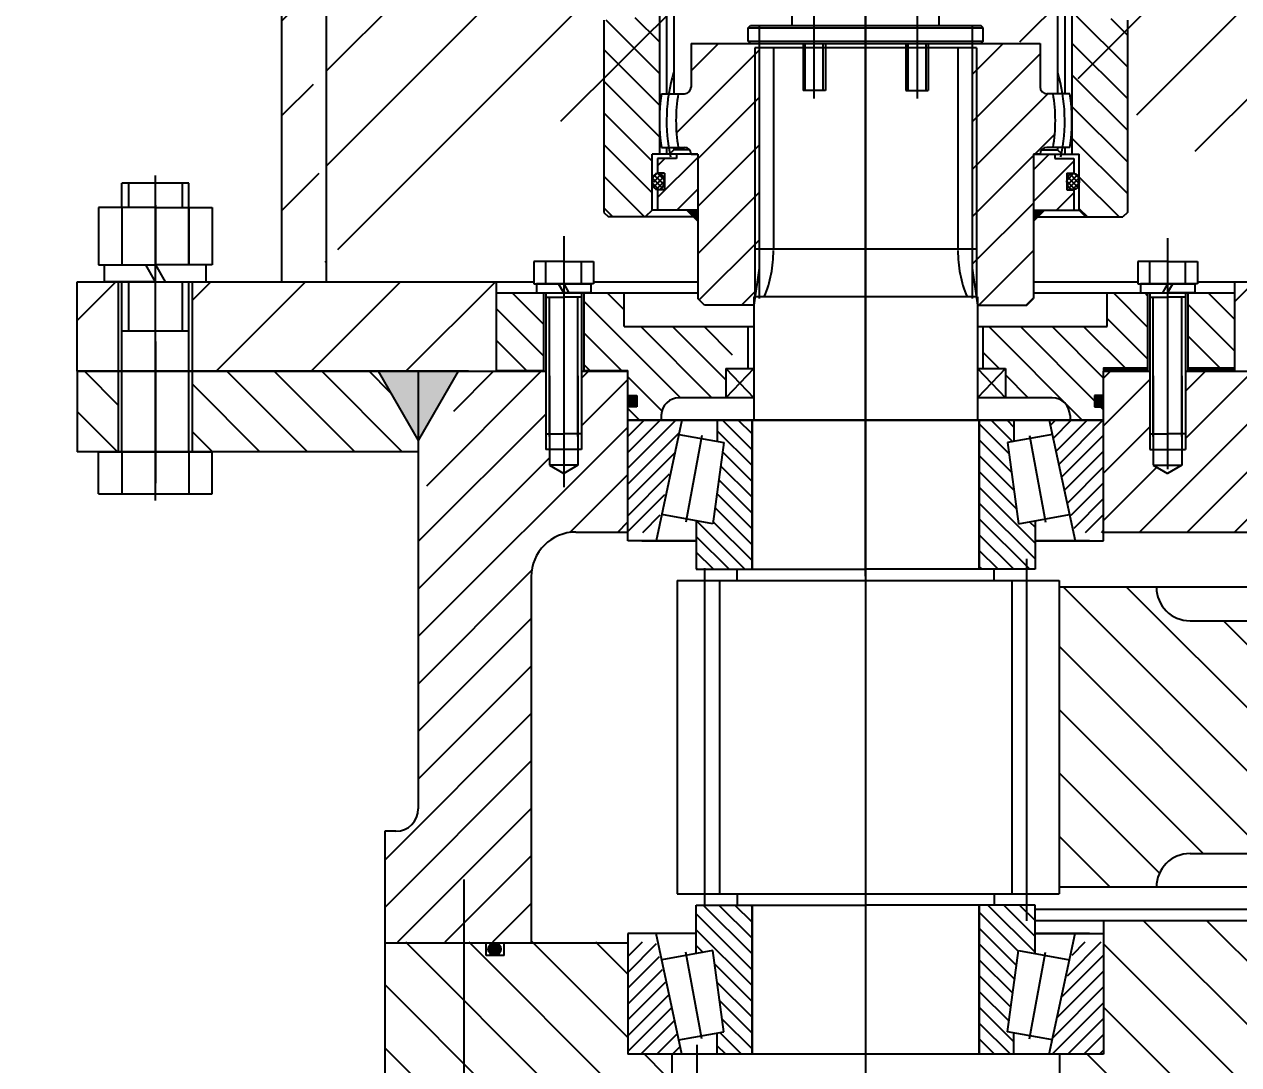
# Model space of a CAD drawing. Header units: millimetres. Extents: x 0 to 42000, y 0 to 29700.
# Drawn here: x 18339 to 18882, y 12234 to 12699 of the extents above; entities that cross this region are included whole.
import ezdxf

# ---------------------------------------------------------------- set-up
doc = ezdxf.new("R2010")
doc.units = ezdxf.units.MM
doc.header["$LTSCALE"] = 1000
for name, pattern in [('F', [0.75, 0.5, -0.25]), ('G', [2, 1.25, -0.25, 0.25, -0.25]), ('K', [2.5, 1.25, -0.25, 0.25, -0.25, 0.25, -0.25])]:
    doc.linetypes.add(name, pattern=pattern)
for name, color, linetype in [('01', 7, 'Continuous'), ('02', 1, 'Continuous'), ('04', 2, 'F'), ('05', 142, 'G'), ('07', 6, 'K'), ('08', 1, 'Continuous'), ('11', 3, 'Continuous'), ('THICK', 7, 'Continuous')]:
    doc.layers.add(name, color=color, linetype=linetype)
doc.styles.get("Standard").update_dxf_attribs({"font": 'isocp', "width": 0.707, "bigfont": 'intecad.shx'})
doc.dimstyles.new('INTE', dxfattribs={"dimscale": 100, "dimtxt": 3.5, "dimasz": 3, "dimexe": 3, "dimexo": 0, "dimgap": 1, "dimtad": 1, "dimdec": 0, "dimdsep": 46, "dimtxsty": 'Standard', "dimcen": 0, "dimclrd": 1, "dimclre": 1, "dimclrt": 3, "dimaunit": 1, "dimadec": 0, "dimazin": 0, "dimtfac": 1, "dimtdec": 0, "dimtmove": 0, "dimatfit": 0, "dimfxl": 1, "dimarcsym": 0})
pattern_1 = [(45, (4698.081, -712.992), (-10.6066, 10.6066), [])]
pattern_2 = [(135, (4698.081, -712.992), (-14.142136, -14.142136), [])]
pattern_3 = [(45, (4698.08127, -712.99153), (-0.0707106781, 0.0707106781), [])]

# ---------------------------------------------------------------- blocks, each defined once
blk = doc.blocks.new('*U594', base_point=(-3575.81, 5317.09))
at = {"layer": '01'}
for p, q in [((-3582.21, 5317.09), (-3582.21, 5277.09)), ((-3569.41, 5317.09), (-3569.41, 5277.09)), ((-3567.81, 5284.09), (-3583.81, 5284.09)), ((-3569.41, 5277.09), (-3582.21, 5277.09)), ((-3582.21, 5277.09), (-3575.81, 5273.4)), ((-3569.41, 5277.09), (-3575.81, 5273.4))]:
    blk.add_line(p, q, dxfattribs=at)
at = {"layer": '02'}
for p, q in [((-3583.81, 5317.09), (-3583.81, 5284.09)), ((-3567.81, 5317.09), (-3567.81, 5284.09))]:
    blk.add_line(p, q, dxfattribs=at)
blk = doc.blocks.new('01001')
at = {"layer": '02', "linetype": 'Continuous'}
h = blk.add_hatch(dxfattribs=at)
h.set_pattern_fill('_USER', color=1, scale=10, angle=135, style=0, pattern_type=0)
h.set_pattern_definition([(135, (4698.081, -304.572), (-7.071068, -7.071068), [])])
h.paths.add_polyline_path([(9001.36, 3409.28), (9022.36, 3409.28), (9022.36, 3443.96), (9001.36, 3443.96)])
h.paths.add_polyline_path([(9052.62, 3409.28), (9060, 3409.28), (9060, 3398.54), (9060.28, 3398.13), (9064, 3398.13), (9064, 3393.13), (9060, 3393.13), (9060, 3387.13), (9075, 3387.13), (9075, 3388.85, -0.424608), (9082.99, 3397.13), (9103.86, 3397.13), (9103.86, 3410.13), (9108.37, 3410.13), (9103.33, 3428.96), (9058.36, 3428.96), (9058.36, 3443.96), (9040.36, 3443.96), (9040.36, 3427.15)])
h.paths.add_polyline_path([(9052.62, 3409.28), (9040.36, 3427.15), (9040.36, 3409.28)], flags=16)
h.paths.add_polyline_path([(9218.86, 3428.96), (9218.86, 3410.13), (9228.86, 3410.13), (9228.86, 3397.13), (9249.72, 3397.13, -0.414214), (9257.72, 3389.13), (9257.72, 3387.13), (9272.72, 3387.13), (9272.72, 3393.13), (9268.72, 3393.13), (9268.72, 3398.13), (9272.72, 3398.13), (9272.72, 3408.96), (9292.36, 3408.96), (9292.36, 3443.96), (9274.36, 3443.96), (9274.36, 3428.96)])
h.paths.add_polyline_path([(9310.36, 3410.46), (9331.36, 3410.46), (9331.36, 3443.96), (9310.36, 3443.96)])
h.paths.add_polyline_path([(9103.02, 3394.54), (9118.19, 3394.54), (9118.19, 3414.23), (9103.02, 3414.23)], flags=9)
h.paths.add_polyline_path([(9079.81, 3410.2), (9094.98, 3410.2), (9094.98, 3429.89), (9079.81, 3429.89)], flags=24)
h.paths.add_polyline_path([(9054.95, 3386.47), (9070.12, 3386.47), (9070.12, 3406.16), (9054.95, 3406.16)], flags=9)
at = {"layer": '02'}
h = blk.add_hatch(dxfattribs=at)
h.set_pattern_fill('_USER', color=256, scale=0.1, angle=45, style=0, pattern_type=0)
h.set_pattern_definition([(45, (4698.08127, -714.16653), (-0.0707106781, 0.0707106781), [])])
h.paths.add_polyline_path([(9292.36, 3408.96), (9292.36, 3410.46), (9272.72, 3410.46), (9272.72, 3408.96)])
h.paths.add_polyline_path([(9331.36, 3408.96), (9331.36, 3410.46), (9310.36, 3410.46), (9310.36, 3408.96)])
at = {"layer": '02', "linetype": 'Continuous'}
h = blk.add_hatch(dxfattribs=at)
h.set_pattern_fill('_USER', color=1, scale=15, angle=135, style=0, pattern_type=0)
h.set_pattern_definition([(135, (4698.081, -304.572), (-10.6066, -10.6066), [])])
h.paths.add_polyline_path([(8832.36, 3408.96), (8813.86, 3408.96), (8813.86, 3372.96), (8832.36, 3372.96)])
h.paths.add_polyline_path([(8948.46, 3408.96), (8865.36, 3408.96), (8865.36, 3372.96), (8966.36, 3372.96), (8966.36, 3377.96)])
h = blk.add_hatch(dxfattribs=at)
h.set_pattern_fill('_USER', color=1, scale=15, angle=45, style=0, pattern_type=0)
h.set_pattern_definition(pattern_1)
h.paths.add_polyline_path([(8966.37, 3213.46, -0.414214), (8956.37, 3203.46), (8951.37, 3203.46), (8951.37, 3153.96), (8974.18, 3153.96), (9016.86, 3153.96), (9016.86, 3317.13, -0.414214), (9036.86, 3337.13), (9060, 3337.13), (9060, 3406.96), (9060, 3408.96), (9039.36, 3408.96), (9039.36, 3379.88), (9039.36, 3373.96), (9037.76, 3373.96), (9037.76, 3366.96), (9031.36, 3363.26), (9024.96, 3366.96), (9024.96, 3373.96), (9023.36, 3373.96), (9023.36, 3406.96), (9023.36, 3408.96), (9001.36, 3408.96), (8988.75, 3408.96), (8966.37, 3347.46)])
at = {"layer": '02'}
h = blk.add_hatch(dxfattribs=at)
h.set_pattern_fill('_USER', color=256, scale=0.1, angle=45, style=0, pattern_type=0)
h.set_pattern_definition([(45, (4698.08127, -714.16653), (-0.0707106781, 0.0707106781), [])])
h.paths.add_polyline_path([(9022.36, 3409.28), (9001.36, 3409.28), (9001.36, 3408.96), (9022.36, 3408.96)])
h.paths.add_polyline_path([(9060, 3409.28), (9040.36, 3409.28), (9040.36, 3408.96), (9060, 3408.96)])
at = {"layer": '02', "linetype": 'Continuous'}
h = blk.add_hatch(dxfattribs=at)
h.set_pattern_fill('_USER', color=1, scale=15, angle=45, style=0, pattern_type=0)
h.set_pattern_definition(pattern_1)
h.paths.add_polyline_path([(9309.36, 3408.96), (9309.36, 3379.88), (9309.36, 3373.96), (9307.76, 3373.96), (9307.76, 3366.96), (9301.36, 3363.26), (9294.96, 3366.96), (9294.96, 3373.96), (9293.36, 3373.96), (9293.36, 3406.96), (9293.36, 3408.96), (9272.72, 3408.96), (9272.72, 3387.13), (9272.72, 3336.96), (9561.65, 3336.96), (9561.65, 3408.96), (9542.15, 3408.96), (9542.15, 3380.38), (9542.15, 3373.28), (9540.55, 3373.28), (9540.55, 3366.28), (9534.15, 3362.59), (9527.75, 3366.28), (9527.75, 3373.28), (9526.15, 3373.28), (9526.15, 3396.28), (9526.15, 3408.96)])
at = {"layer": '02'}
h = blk.add_hatch(dxfattribs=at)
h.set_pattern_fill('_USER', color=256, scale=0.1, angle=45, style=0, pattern_type=0)
h.set_pattern_definition(pattern_3)
edge = h.paths.add_edge_path()
edge.add_ellipse((9062, 3395.63), major_axis=(0, 2.5), ratio=0.8, start_angle=180, end_angle=270)
edge.add_ellipse((9062, 3395.63), major_axis=(0, 2.5), ratio=0.8, start_angle=270, end_angle=360)
edge.add_ellipse((9062, 3395.63), major_axis=(0, 2.5), ratio=0.8, start_angle=0, end_angle=90)
edge.add_ellipse((9062, 3395.63), major_axis=(0, 2.5), ratio=0.8, start_angle=90, end_angle=180)
h = blk.add_hatch(dxfattribs=at)
h.set_pattern_fill('_USER', color=256, scale=0.1, angle=45, style=0, pattern_type=0)
h.set_pattern_definition(pattern_3)
edge = h.paths.add_edge_path()
edge.add_ellipse((9270.72, 3395.63), major_axis=(0, 2.5), ratio=0.8, start_angle=180, end_angle=270)
edge.add_ellipse((9270.72, 3395.63), major_axis=(0, 2.5), ratio=0.8, start_angle=270, end_angle=360)
edge.add_ellipse((9270.72, 3395.63), major_axis=(0, 2.5), ratio=0.8, start_angle=0, end_angle=90)
edge.add_ellipse((9270.72, 3395.63), major_axis=(0, 2.5), ratio=0.8, start_angle=90, end_angle=180)
at = {"layer": '02', "ltscale": 0.8}
h = blk.add_hatch(dxfattribs=at)
h.set_pattern_fill('_USER', color=256, scale=5, angle=135, style=0, pattern_type=0)
h.set_pattern_definition([(45, (5725.551, -1910.1335), (3.535534, -3.535534), [])])
h.paths.add_polyline_path([(9248.47, 3387.13), (9272.72, 3387.13), (9272.72, 3336.96), (9260.01, 3336.96)])
h.paths.add_polyline_path([(9060, 3387.13), (9084.25, 3387.13), (9072.71, 3336.96), (9060, 3336.96)])
at = {"layer": '02', "linetype": 'Continuous', "ltscale": 0.8}
h = blk.add_hatch(dxfattribs=at)
h.set_pattern_fill('_USER', color=1, scale=5, angle=45, style=0, pattern_type=0)
h.set_pattern_definition([(135, (5725.551, -1910.1335), (3.535534, 3.535534), [])])
h.paths.add_polyline_path([(9217.16, 3387.13), (9232.67, 3387.13), (9232.67, 3377.59), (9229.81, 3377.06), (9234.76, 3340.82), (9242.1, 3342.17), (9242.1, 3320.46), (9217.16, 3320.46)])
h.paths.add_polyline_path([(9115.56, 3320.46), (9090.62, 3320.46), (9090.62, 3342.17), (9097.97, 3340.82), (9102.91, 3377.06), (9100.05, 3377.59), (9100.05, 3387.13), (9115.56, 3387.13)])
at = {"layer": '02', "linetype": 'Continuous'}
h = blk.add_hatch(dxfattribs=at)
h.set_pattern_fill('_USER', color=1, scale=20, angle=135, style=0, pattern_type=0)
h.set_pattern_definition(pattern_2)
h.paths.add_polyline_path([(9398.1, 3297.46), (9311.36, 3297.46, -0.414214), (9296.36, 3312.46), (9252.86, 3312.46), (9252.86, 3178.46), (9296.36, 3178.46, -0.414214), (9311.36, 3193.46), (9398.1, 3193.46)])
h.paths.add_polyline_path([(9656.86, 3372.46), (9599.75, 3372.46), (9599.75, 3332.96), (9582.86, 3332.96), (9582.86, 3327.46, -0.414214), (9552.86, 3297.46), (9478.1, 3297.46), (9478.1, 3193.46), (9552.86, 3193.46, -0.414214), (9582.86, 3163.46), (9582.86, 3157.96), (9599.75, 3157.96), (9599.75, 3154.47), (9599.75, 3118.46), (9642.86, 3118.46), (9642.86, 3213.46), (9656.86, 3213.46)])
h.paths.add_polyline_path([(9997.62, 3297.46), (9922.86, 3297.46, -0.414214), (9892.86, 3327.46), (9892.86, 3332.96), (9875.97, 3332.96), (9875.97, 3369.47), (9875.97, 3372.46), (9818.86, 3372.46), (9818.86, 3213.46), (9832.86, 3213.46), (9832.86, 3118.46), (9875.97, 3118.46), (9875.97, 3157.96), (9892.86, 3157.96), (9892.86, 3163.46, -0.414214), (9922.86, 3193.46), (9997.62, 3193.46)])
h.paths.add_polyline_path([(10226.63, 3312.96), (10179.35, 3312.96, -0.424013), (10164.36, 3297.46), (10077.62, 3297.46), (10077.62, 3193.46), (10164.36, 3193.46, -0.424013), (10179.35, 3177.96), (10222.44, 3177.96), (10226.63, 3181.79)])
h.paths.add_polyline_path([(10109.72, 3225.53), (10109.72, 3265.38), (10145.72, 3265.38), (10145.72, 3225.53)], flags=24)
h.paths.add_polyline_path([(10102.18, 3265.84), (10117.36, 3265.84), (10117.36, 3285.53), (10102.18, 3285.53)], flags=24)
at = {"layer": '02'}
h = blk.add_hatch(dxfattribs=at)
h.set_pattern_fill('_USER', color=256, scale=20, angle=135, style=0, pattern_type=0)
h.set_pattern_definition(pattern_2)
h.paths.add_polyline_path([(8986.68, 3122.32), (8951.37, 3141.01), (8951.37, 3079.46), (8986.68, 3079.46), (8986.68, 3081.55)])
h.paths.add_polyline_path([(8986.68, 3153.96), (8974.18, 3153.96), (8951.37, 3153.96), (8951.37, 3141.01), (8986.68, 3122.32)])
h.paths.add_polyline_path([(9060, 3153.96), (9004.71, 3153.96), (9004.71, 3147.96), (9000.71, 3147.96, -0.043716), (9000.22, 3147.96), (8996.71, 3147.96), (8996.71, 3153.96), (8986.68, 3153.96), (8986.68, 3122.32), (9067.24, 3079.7), (9067.24, 3094.46), (9079.75, 3094.46), (9079.75, 3103.78), (9060, 3103.78)])
h.paths.add_polyline_path([(8986.68, 3122.32), (8986.68, 3079.46), (9001.78, 3079.46), (9003.45, 3079.46), (9067.24, 3079.46), (9067.24, 3079.7)])
h.paths.add_polyline_path([(9012.06, 3100.57), (9012.06, 3173.67), (9048.06, 3173.67), (9048.06, 3100.57)], flags=9)
at = {"layer": '02', "ltscale": 0.8}
h = blk.add_hatch(dxfattribs=at)
h.set_pattern_fill('_USER', color=256, scale=5, angle=45, style=0, pattern_type=0)
h.set_pattern_definition([(135, (5725.551, -1909.1335), (3.535534, 3.535534), [])])
h.paths.add_polyline_path([(9217.16, 3170.46), (9242.1, 3170.46), (9242.1, 3148.75), (9234.76, 3150.09), (9229.81, 3113.85), (9232.67, 3113.33), (9232.67, 3103.78), (9217.16, 3103.78)])
h.paths.add_polyline_path([(9097.97, 3150.09), (9090.62, 3148.75), (9090.62, 3170.46), (9115.56, 3170.46), (9115.56, 3103.78), (9100.05, 3103.78), (9100.05, 3113.33), (9102.91, 3113.85)])
at = {"layer": '02'}
h = blk.add_hatch(dxfattribs=at)
h.set_pattern_fill('_USER', color=256, scale=20, angle=135, style=0, pattern_type=0)
h.set_pattern_definition(pattern_2)
h.paths.add_polyline_path([(10374.86, 3153.46), (10337.35, 3153.46), (10337.35, 3147.46), (10333.35, 3147.46, -0.043716), (10332.86, 3147.46), (10329.35, 3147.46), (10329.35, 3153.46), (10321.84, 3153.46), (10321.84, 3163.46), (9914.07, 3163.46), (9914.07, 3121.45), (9899.07, 3121.45), (9899.07, 3088.46), (10332.96, 3088.46), (10374.86, 3111.34)])
h.paths.add_polyline_path([(10427.86, 3140.29), (10394.86, 3122.27), (10394.86, 3094.46), (10408.49, 3094.46), (10408.49, 3079.46), (10427.86, 3079.46)])
h.paths.add_polyline_path([(10427.86, 3140.29), (10427.86, 3153.46), (10394.86, 3153.46), (10394.86, 3122.27)])
h.paths.add_polyline_path([(9576.65, 3121.45), (9561.65, 3121.45), (9561.65, 3163.46), (9272.72, 3163.46), (9272.72, 3103.78), (9252.97, 3103.78), (9252.97, 3088.46), (9576.65, 3088.46)])
h.paths.add_polyline_path([(10109.95, 3063.93), (10109.95, 3110.57), (10145.95, 3110.57), (10145.95, 3063.93)], flags=9)
h.paths.add_polyline_path([(9958.58, 3077.58), (9958.58, 3108.25), (9994.58, 3108.25), (9994.58, 3077.58)], flags=9)
h.paths.add_polyline_path([(10175.45, 3132.36), (10190.62, 3132.36), (10190.62, 3152.05), (10175.45, 3152.05)], flags=24)
h.paths.add_polyline_path([(10324.06, 3141.09), (10339.23, 3141.09), (10339.23, 3160.78), (10324.06, 3160.78)], flags=24)
h = blk.add_hatch(dxfattribs=at)
h.set_pattern_fill('_USER', color=256, scale=0.1, angle=45, style=0, pattern_type=0)
h.set_pattern_definition(pattern_3)
h.paths.add_polyline_path([(8997.62, 3150.79, 0.388847), (9000.22, 3147.96), (9000.71, 3147.96, 0.388847), (9003.31, 3150.79, 1)])
at = {"layer": '02', "ltscale": 0.8}
h = blk.add_hatch(dxfattribs=at)
h.set_pattern_fill('_USER', color=256, scale=5, angle=135, style=0, pattern_type=0)
h.set_pattern_definition([(45, (5725.551, -1909.1335), (3.535534, -3.535534), [])])
h.paths.add_polyline_path([(9260.01, 3153.96), (9272.72, 3153.96), (9272.72, 3103.78), (9248.47, 3103.78)])
h.paths.add_polyline_path([(9060, 3153.96), (9072.71, 3153.96), (9084.25, 3103.78), (9060, 3103.78)])
at = {"layer": '11'}
h = blk.add_hatch(color=256, dxfattribs=at)
h.paths.add_polyline_path([(8966.36, 3408.96), (8948.46, 3408.96), (8966.36, 3377.96)])
h.paths.add_polyline_path([(8984.26, 3408.96), (8966.36, 3408.96), (8966.36, 3377.96)])
at = {"layer": '11', "linetype": 'Continuous'}
h = blk.add_hatch(color=3, dxfattribs=at)
h.paths.add_polyline_path([(8966.36, 3377.96), (8966.36, 3408.96), (8948.46, 3408.96)])
h.paths.add_polyline_path([(8966.36, 3377.96), (8984.26, 3408.96), (8966.36, 3408.96)])
at = {"layer": '01', "color": 7, "linetype": 'Continuous', "ltscale": 0.8}
for p, q in [((9215.94, 3553.46), (9116.78, 3553.46)), ((9001.36, 3408.96), (9001.36, 3443.96)), ((9001.36, 3443.96), (9091.36, 3443.96)), ((9058.36, 3428.96), (9058.36, 3443.96)), ((9116.36, 3442.28), (9116.36, 3387.13)), ((9216.37, 3442.28), (9216.37, 3387.13)), ((9241.36, 3443.96), (9331.36, 3443.96)), ((9274.36, 3428.96), (9274.36, 3443.96)), ((9331.36, 3408.96), (9331.36, 3443.96)), ((9058.36, 3428.96), (9116.36, 3428.96)), ((9113.86, 3410.13), (9113.86, 3428.96)), ((9216.37, 3428.96), (9274.36, 3428.96)), ((9218.86, 3410.13), (9218.86, 3428.96)), ((8988.75, 3408.96), (9023.36, 3408.96)), ((9001.36, 3408.96), (9023.36, 3408.96)), ((9039.36, 3408.96), (9060, 3408.96)), ((9039.36, 3408.96), (9060, 3408.96)), ((9060, 3387.13), (9060, 3409.28)), ((9272.72, 3387.13), (9272.72, 3408.96)), ((9272.72, 3408.96), (9293.36, 3408.96)), ((9272.72, 3408.96), (9293.36, 3408.96)), ((9309.36, 3408.96), (9561.65, 3408.96)), ((9309.36, 3408.96), (9331.36, 3408.96)), ((9060, 3398.13), (9064, 3398.13)), ((9064, 3398.13), (9064, 3393.13)), ((9116.35, 3397.13), (9082.99, 3397.13)), ((9249.72, 3397.13), (9216.36, 3397.13)), ((9272.72, 3398.13), (9268.72, 3398.13)), ((9268.72, 3398.13), (9268.72, 3393.13)), ((9064, 3393.13), (9060, 3393.13)), ((9268.72, 3393.13), (9272.72, 3393.13)), ((9060, 3387.13), (9272.72, 3387.13)), ((9036.86, 3337.13), (9060, 3337.13)), ((9082.03, 3315.46), (9252.86, 3315.46)), ((9082.03, 3315.46), (9082.03, 3175.46)), ((9311.36, 3297.46), (9552.86, 3297.46)), ((9311.36, 3193.46), (9552.86, 3193.46)), ((9082.03, 3175.46), (9252.86, 3175.46)), ((9582.44, 3168.46), (9242.1, 3168.46))]:
    blk.add_line(p, q, dxfattribs=at)
at = {"layer": '01', "ltscale": 0.8}
for p, q in [((9116.78, 3553.46), (9116.78, 3442.28)), ((9215.94, 3553.46), (9215.94, 3442.28)), ((9031.36, 3458.06), (9017.99, 3458.06)), ((9017.99, 3458.06), (9017.99, 3448.06)), ((9023.36, 3448.06), (9023.36, 3458.06)), ((9031.36, 3458.06), (9044.74, 3458.06)), ((9039.36, 3448.06), (9039.36, 3458.06)), ((9044.74, 3458.06), (9044.74, 3448.06)), ((9301.36, 3458.06), (9287.99, 3458.06)), ((9287.99, 3458.06), (9287.99, 3448.06)), ((9293.36, 3448.06), (9293.36, 3458.06)), ((9301.36, 3458.06), (9314.74, 3458.06)), ((9309.36, 3448.06), (9309.36, 3458.06)), ((9314.74, 3458.06), (9314.74, 3448.06)), ((9017.99, 3448.06), (9031.36, 3448.06)), ((9031.36, 3448.06), (9019.16, 3448.06)), ((9019.16, 3448.06), (9019.16, 3443.96)), ((9031.36, 3443.96), (9028.99, 3448.06)), ((9031.36, 3448.06), (9033.73, 3443.96)), ((9044.74, 3448.06), (9031.36, 3448.06)), ((9031.36, 3448.06), (9043.56, 3448.06)), ((9043.56, 3448.06), (9043.56, 3443.96)), ((9287.99, 3448.06), (9301.36, 3448.06)), ((9301.36, 3448.06), (9289.16, 3448.06)), ((9289.16, 3448.06), (9289.16, 3443.96)), ((9301.36, 3448.06), (9298.99, 3443.96)), ((9301.36, 3443.96), (9303.73, 3448.06)), ((9301.36, 3448.06), (9313.56, 3448.06)), ((9314.74, 3448.06), (9301.36, 3448.06)), ((9313.56, 3448.06), (9313.56, 3443.96)), ((9019.16, 3443.96), (9031.36, 3443.96)), ((9022.36, 3443.96), (9022.36, 3408.96)), ((9023.36, 3443.96), (9023.36, 3379.88)), ((9023.36, 3442.06), (9031.36, 3442.06)), ((9043.56, 3443.96), (9031.36, 3443.96)), ((9039.36, 3442.06), (9031.36, 3442.06)), ((9039.36, 3443.96), (9039.36, 3379.88)), ((9040.36, 3443.96), (9040.36, 3408.96)), ((9216.37, 3442.28), (9116.36, 3442.28)), ((9289.16, 3443.96), (9301.36, 3443.96)), ((9292.36, 3443.96), (9292.36, 3408.96)), ((9293.36, 3443.96), (9293.36, 3379.88)), ((9293.36, 3442.06), (9301.36, 3442.06)), ((9313.56, 3443.96), (9301.36, 3443.96)), ((9309.36, 3442.06), (9301.36, 3442.06)), ((9309.36, 3443.96), (9309.36, 3379.88)), ((9310.36, 3443.96), (9310.36, 3408.96)), ((9113.86, 3418.48), (9113.86, 3425.78)), ((9218.86, 3419.66), (9218.86, 3426.96)), ((8966.36, 3408.96), (8966.36, 3213.46)), ((9060, 3333.16), (9060, 3406.96)), ((9272.72, 3333.16), (9272.72, 3406.96)), ((9060, 3387.13), (9060, 3402.13)), ((9272.72, 3387.13), (9272.72, 3402.13)), ((9075, 3389.42), (9075, 3387.13)), ((9257.72, 3389.13), (9257.72, 3387.13)), ((9272.72, 3387.13), (9060, 3387.13)), ((9084.25, 3387.13), (9072.71, 3333.16)), ((9100.05, 3387.13), (9100.05, 3377.59)), ((9115.56, 3320.46), (9115.56, 3387.13)), ((9115.56, 3387.13), (9115.56, 3320.46)), ((9217.16, 3387.13), (9217.16, 3320.46)), ((9217.16, 3320.46), (9217.16, 3387.13)), ((9232.67, 3387.13), (9232.67, 3377.59)), ((9248.47, 3387.13), (9260.01, 3333.16)), ((9023.36, 3381.06), (9031.36, 3381.06)), ((9039.36, 3381.06), (9031.36, 3381.06)), ((9082.78, 3380.74), (9102.91, 3377.06)), ((9102.91, 3377.06), (9097.97, 3340.82)), ((9249.94, 3380.74), (9229.81, 3377.06)), ((9229.81, 3377.06), (9234.76, 3340.82)), ((9293.36, 3381.06), (9301.36, 3381.06)), ((9309.36, 3381.06), (9301.36, 3381.06)), ((9097.97, 3340.82), (9075.23, 3344.98)), ((9234.76, 3340.82), (9257.49, 3344.98)), ((9090.62, 3342.17), (9090.62, 3320.46)), ((9242.1, 3342.17), (9242.1, 3320.46)), ((9561.65, 3336.96), (9272.72, 3336.96)), ((9090.62, 3333.16), (9060, 3333.16)), ((9066.36, 3333.16), (9090.62, 3333.16)), ((9242.1, 3333.16), (9272.72, 3333.16)), ((9266.36, 3333.16), (9242.1, 3333.16)), ((9090.62, 3320.46), (9166.36, 3320.46)), ((9092.61, 3320.46), (9166.36, 3320.46)), ((9108.86, 3315.46), (9108.86, 3320.46)), ((9242.1, 3320.46), (9166.36, 3320.46)), ((9240.11, 3320.46), (9166.36, 3320.46)), ((9223.86, 3315.46), (9223.86, 3320.46)), ((9016.86, 3317.13), (9016.86, 3153.46)), ((9252.86, 3315.46), (9252.86, 3175.46)), ((9578.84, 3312.46), (9252.86, 3312.46)), ((8951.36, 3203.46), (8951.36, 3079.46)), ((8956.36, 3203.46), (8951.36, 3203.46)), ((9578.84, 3178.46), (9252.86, 3178.46)), ((9108.86, 3175.46), (9108.86, 3170.46)), ((9223.86, 3175.46), (9223.86, 3170.46)), ((9090.62, 3170.46), (9166.36, 3170.46)), ((9090.62, 3148.75), (9090.62, 3170.46)), ((9115.56, 3103.78), (9115.56, 3170.46)), ((9115.56, 3170.46), (9115.56, 3103.78)), ((9242.1, 3170.46), (9166.36, 3170.46)), ((9217.16, 3170.46), (9217.16, 3103.78)), ((9217.16, 3103.78), (9217.16, 3170.46)), ((9242.1, 3148.75), (9242.1, 3170.46)), ((9582.86, 3163.46), (9242.1, 3163.46)), ((9272.72, 3163.46), (9272.72, 3103.78)), ((9060, 3157.76), (9060, 3103.78)), ((9090.62, 3157.76), (9060, 3157.76)), ((9084.25, 3103.78), (9072.71, 3157.76)), ((9242.1, 3157.76), (9272.72, 3157.76)), ((9266.36, 3157.76), (9242.1, 3157.76)), ((9248.47, 3103.78), (9260.01, 3157.76)), ((9060, 3153.46), (8951.36, 3153.46)), ((8996.71, 3147.96), (8996.71, 3153.46)), ((9004.71, 3147.96), (9004.71, 3153.46)), ((9097.97, 3150.09), (9075.23, 3145.93)), ((9102.91, 3113.85), (9097.97, 3150.09)), ((9229.81, 3113.85), (9234.76, 3150.09)), ((9234.76, 3150.09), (9257.49, 3145.93)), ((9004.71, 3147.96), (8996.71, 3147.96)), ((9082.78, 3110.17), (9102.91, 3113.85)), ((9100.05, 3103.78), (9100.05, 3113.33)), ((9249.94, 3110.17), (9229.81, 3113.85)), ((9232.67, 3103.78), (9232.67, 3113.33)), ((9272.72, 3103.78), (9060, 3103.78))]:
    blk.add_line(p, q, dxfattribs=at)
at = {"layer": '01'}
for p, q in [((9103.86, 3410.13), (9103.86, 3397.13)), ((9103.86, 3410.13), (9116.36, 3410.13)), ((9216.37, 3410.13), (9228.86, 3410.13)), ((9228.86, 3410.13), (9228.86, 3397.13)), ((8988.75, 3408.96), (8813.86, 3408.96))]:
    blk.add_line(p, q, dxfattribs=at)
at = {"layer": '01', "ltscale": 1.2}
for p in [(8813.86, 3408.96), (8966.36, 3372.96)]:
    blk.add_line(p, (8813.86, 3372.96), dxfattribs=at)
at = {"layer": '01', "color": 7, "linetype": 'Continuous', "ltscale": 1.2}
for p, q in [((8832.36, 3372.96), (8832.36, 3408.96)), ((8865.36, 3372.96), (8865.36, 3408.96))]:
    blk.add_line(p, q, dxfattribs=at)
at = {"layer": '01', "color": 7, "linetype": 'Continuous'}
for p, q in [((9040.36, 3409.28), (9060, 3409.28)), ((9079.75, 3103.78), (9079.75, 3094.46)), ((9252.97, 3103.78), (9252.97, 3088.46))]:
    blk.add_line(p, q, dxfattribs=at)
at = {"layer": '01', "ltscale": 0.8}
blk.add_circle((9000.46, 3150.79), 2.84, dxfattribs=at)
for centre, radius, start, end in [((9082.99, 3389.13), 8, 90, 177.9742), ((9249.72, 3389.13), 8, 0, 90), ((9036.86, 3317.13), 20, 90, 180), ((8956.36, 3213.46), 10, 270, 0)]:
    blk.add_arc(centre, radius, start, end, dxfattribs=at)
at = {"layer": '01', "color": 7, "linetype": 'Continuous', "ltscale": 0.8}
for centre, start, end in [((9311.36, 3312.46), 180, 270), ((9311.36, 3178.46), 90, 180)]:
    blk.add_arc(centre, 15, start, end, dxfattribs=at)
at = {"layer": '02', "color": 1, "linetype": 'Continuous', "ltscale": 0.8}
blk.add_line((9215.94, 3463.46), (9116.78, 3463.46), dxfattribs=at)
at = {"layer": '02', "ltscale": 0.8}
for p, q in [((9024.96, 3379.88), (9024.96, 3442.06)), ((9037.76, 3379.88), (9037.76, 3442.06)), ((9294.96, 3379.88), (9294.96, 3442.06)), ((9307.76, 3379.88), (9307.76, 3442.06))]:
    blk.add_line(p, q, dxfattribs=at)
at = {"layer": '02'}
for p, q in [((9272.72, 3410.46), (9292.36, 3410.46)), ((9310.36, 3410.46), (9331.36, 3410.46)), ((9001.36, 3409.28), (9022.36, 3409.28))]:
    blk.add_line(p, q, dxfattribs=at)
at = {"layer": '04', "color": 2, "linetype": 'F', "ltscale": 0.8}
for p, q in [((9125.11, 3553.46), (9125.11, 3463.46)), ((9207.61, 3553.46), (9207.61, 3463.46)), ((9100.99, 3315.46), (9100.99, 3175.46)), ((9231.74, 3315.46), (9231.74, 3175.46))]:
    blk.add_line(p, q, dxfattribs=at)
at = {"layer": '04', "ltscale": 0.8}
for p, q in [((9296.36, 3312.46), (9296.36, 3312.46)), ((9296.36, 3178.46), (9296.36, 3178.46))]:
    blk.add_line(p, q, dxfattribs=at)
at = {"layer": '04', "color": 2, "linetype": 'F', "ltscale": 0.8}
for centre, start, end in [((9074.28, 3462.23), 336.8891, 0.822), ((9258.44, 3462.23), 179.178, 203.1109)]:
    blk.add_arc(centre, 50.83, start, end, dxfattribs=at)
at = {"layer": '05', "color": 4, "linetype": 'G'}
for p, q in [((9166.36, 3604.74), (9166.36, 3075.18)), ((8986.68, 3181.94), (8986.68, 3044.11))]:
    blk.add_line(p, q, dxfattribs=at)
at = {"layer": '05', "color": 4, "linetype": 'G', "ltscale": 0.8}
for p, q in [((9118.74, 3563.1), (9118.74, 3441.48)), ((9213.99, 3563.53), (9213.99, 3441.48)), ((9031.36, 3448.81), (9031.36, 3395.34)), ((9301.36, 3448.81), (9301.36, 3395.34)), ((9238.33, 3325.11), (9238.33, 3163.46)), ((9094.39, 3320.96), (9094.39, 3169.96)), ((9090.86, 3108.03), (9090.86, 3072.51))]:
    blk.add_line(p, q, dxfattribs=at)
at = {"layer": '05', "ltscale": 0.8}
for p, q in [((9031.36, 3466.24), (9031.36, 3357.12)), ((9301.36, 3465.63), (9301.36, 3377.51)), ((9031.36, 3450.15), (9031.36, 3441.86)), ((9301.36, 3450.15), (9301.36, 3441.86)), ((9166.36, 3317.46), (9166.36, 3394.96)), ((9093.1, 3380.31), (9086.02, 3341.56)), ((9239.62, 3380.31), (9246.7, 3341.56)), ((9093.1, 3110.61), (9086.02, 3149.35)), ((9239.62, 3110.61), (9246.7, 3149.35))]:
    blk.add_line(p, q, dxfattribs=at)
at = {"layer": '05', "ltscale": 1.2}
blk.add_line((8848.86, 3422.24), (8848.86, 3358.97), dxfattribs=at)
at = {"layer": '11', "color": 3, "linetype": 'Continuous'}
for p, q in [((9103.86, 3410.13), (9116.35, 3397.13)), ((9116.36, 3410.13), (9103.86, 3397.13)), ((9216.37, 3410.13), (9228.86, 3397.13)), ((9228.86, 3410.13), (9216.37, 3397.13)), ((8948.46, 3408.96), (8966.36, 3377.96)), ((8984.26, 3408.96), (8966.36, 3377.96))]:
    blk.add_line(p, q, dxfattribs=at)
at = {"layer": '11', "color": 3, "linetype": 'Continuous', "ltscale": 0.8}
blk.add_ellipse((9062, 3395.63), major_axis=(0, 2.5), ratio=0.8, dxfattribs=at)
at = {"layer": '11', "color": 3, "linetype": 'Continuous', "ltscale": 0.8, "extrusion": (0, 0, -1)}
blk.add_ellipse((9270.72, 3395.63), major_axis=(0, 2.5), ratio=0.8, dxfattribs=at)
at = {"layer": '01', "ltscale": 0.8}
blk.add_blockref('*U594', (9031.36, 3406.96), dxfattribs=at)
at = {"layer": '01', "ltscale": 0.8, "xscale": -1}
blk.add_blockref('*U594', (9301.36, 3406.96), dxfattribs=at)
blk = doc.blocks.new('*U592')
at = {"layer": '01'}
for p, q in [((-25.6, 0), (-25.6, 25.43)), ((-25.6, 25.43), (0, 25.43)), ((0, 25.43), (0, 0)), ((-25.6, 15), (0, 15)), ((0, -25.43), (0, 0)), ((-25.6, 0), (-25.6, -25.43)), ((-25.6, -15), (0, -15)), ((-25.6, -25.43), (0, -25.43))]:
    blk.add_line(p, q, dxfattribs=at)
at = {"layer": '05'}
blk.add_line((-26.65, 0), (1.05, 0), dxfattribs=at)
blk = doc.blocks.new('*U591')
at = {"layer": '01'}
for p, q in [((-22.75, 7.5), (-22.75, 0)), ((0, 7.5), (-22.75, 7.5)), ((0, 0), (-4.33, 7.5)), ((0, 7.5), (4.33, 0)), ((0, 7.5), (22.75, 7.5)), ((22.75, 7.5), (22.75, 0)), ((-22.75, 0), (0, 0)), ((22.75, 0), (0, 0))]:
    blk.add_line(p, q, dxfattribs=at)
at = {"layer": '05'}
blk.add_line((0, 9.6), (0, -2.1), dxfattribs=at)
blk = doc.blocks.new('*D675')
at = {"layer": '08', "color": 1, "lineweight": -2}
for p, q in [((32404.03, 24603.69), (33320.55, 24603.69)), ((33020.55, 7640.51), (33020.55, 24303.69)), ((18876.05, 7340.51), (33320.55, 7340.51))]:
    blk.add_line(p, q, dxfattribs=at)
at = {"layer": '08', "color": 1}
for points in [[(32970.55, 24303.69), (33070.55, 24303.69), (33020.55, 24603.69)], [(32970.55, 7640.51), (33070.55, 7640.51), (33020.55, 7340.51)]]:
    blk.add_solid(points, dxfattribs=at)
at = {"layer": 'DEFPOINTS', "color": 0}
for p in [(32404.03, 24603.69), (33020.55, 24603.69), (18876.05, 7340.51)]:
    blk.add_point(p, dxfattribs=at)
at = {"layer": '08', "color": 3, "insert": (32745.51, 17193.17), "char_height": 350, "attachment_point": 5, "rotation": 90}
blk.add_mtext('17263', dxfattribs=at)
blk = doc.blocks.new('*D677')
at = {"layer": '08', "color": 1, "lineweight": -2}
for p, q in [((16398.8, 19983.51), (16398.8, 21558.26)), ((19904, 12102.76), (19904, 21558.26)), ((16698.8, 21258.26), (19604, 21258.26))]:
    blk.add_line(p, q, dxfattribs=at)
at = {"layer": '08', "color": 1}
for points in [[(16698.8, 21308.26), (16698.8, 21208.26), (16398.8, 21258.26)], [(19604, 21308.26), (19604, 21208.26), (19904, 21258.26)]]:
    blk.add_solid(points, dxfattribs=at)
at = {"layer": 'DEFPOINTS', "color": 0}
for p in [(19904, 21258.26), (16398.8, 19983.51), (19904, 12102.76)]:
    blk.add_point(p, dxfattribs=at)
at = {"layer": '08', "color": 3, "insert": (18151.4, 21533.26), "char_height": 350, "attachment_point": 5}
blk.add_mtext('3505', dxfattribs=at)

msp = doc.modelspace()

# ---------------------------------------------------------------- hatches: boundary and pattern name
at = {"layer": '02'}
h = msp.add_hatch(dxfattribs=at)
h.set_pattern_fill('_USER', color=256, scale=30, angle=45, style=0, pattern_type=0)
h.set_pattern_definition([(45, (16584.757, 11467.467), (-21.2132, 21.2132), [])])
h.paths.add_polyline_path([(18915.3, 12917.96), (18942.8, 12917.96), (18942.8, 12923.96), (19065.3, 12923.96), (19065.3, 12883.96), (18915.3, 12883.96)])
h.paths.add_polyline_path([(18880.3, 12583.96), (19032.38, 12583.96), (19032.38, 12543.96), (18880.3, 12543.96)])
h.paths.add_polyline_path([(18414.3, 12583.96), (18550.3, 12583.96), (18550.3, 12543.96), (18414.3, 12543.96)])
h.paths.add_polyline_path([(18362.8, 12583.96), (18381.3, 12583.96), (18381.3, 12543.96), (18362.8, 12543.96)])
h.paths.add_polyline_path([(18344.3, 12923.96), (18344.3, 12883.96), (18515.3, 12883.96), (18515.3, 12917.96), (18487.8, 12917.96), (18487.8, 12923.96)])
edge = h.paths.add_edge_path()
edge.add_line((18956.3, 12583.96), (18956.3, 12883.96))
edge.add_line((18976.3, 12583.96), (18976.3, 12883.96))
edge.add_line((18454.3, 12583.96), (18454.3, 12883.96))
edge.add_line((18474.3, 12583.96), (18474.3, 12883.96))
at = {"layer": '02', "linetype": 'Continuous'}
h = msp.add_hatch(dxfattribs=at)
h.set_pattern_fill('_USER', color=1, scale=10, angle=315, style=0, pattern_type=0)
h.set_pattern_definition([(315, (15341.167, 9269.692), (7.071068, 7.071068), [])])
h.paths.add_polyline_path([(18820.8, 12755.48), (18816.8, 12757.79), (18816.8, 12762.79), (18815.8, 12762.79), (18815.8, 12782.96), (18807.5, 12782.96), (18807.5, 12712.88), (18820.85, 12714.26), (18832.3, 12715.03), (18832.3, 12780.96), (18830.3, 12782.96), (18825.8, 12782.96), (18825.8, 12762.79), (18824.8, 12762.79), (18824.8, 12757.79)])
edge = h.paths.add_edge_path()
edge.add_line((18832.3, 12700.88), (18820.85, 12701.65))
edge.add_line((18820.85, 12701.65), (18807.5, 12703.03))
edge.add_line((18807.5, 12703.03), (18807.5, 12640.96))
edge.add_line((18807.5, 12640.96), (18808.3, 12640.96))
edge.add_line((18808.3, 12640.96), (18810.8, 12640.96))
edge.add_line((18810.8, 12640.96), (18810.8, 12629.05))
edge.add_ellipse((18808.05, 12628.71), major_axis=(0, 3.75), ratio=0.736357, start_angle=264.8056, end_angle=275.1944, ccw=False)
edge.add_ellipse((18808.05, 12628.71), major_axis=(0, 3.75), ratio=0.736357, start_angle=275.1944, end_angle=624.8056)
edge.add_line((18810.8, 12628.37), (18810.8, 12615.96))
edge.add_line((18810.8, 12615.96), (18813.8, 12612.96))
edge.add_line((18813.8, 12612.96), (18830.3, 12612.96))
edge.add_line((18830.3, 12612.96), (18832.3, 12614.96))
edge.add_line((18832.3, 12614.96), (18832.3, 12700.88))
h.paths.add_polyline_path([(18623.1, 12782.96), (18614.8, 12782.96), (18614.8, 12771.96), (18614.8, 12762.79), (18613.8, 12762.79), (18613.8, 12757.79), (18609.8, 12755.48), (18605.8, 12757.79), (18605.8, 12762.79), (18604.8, 12762.79), (18604.8, 12782.96), (18600.3, 12782.96), (18598.3, 12780.96), (18598.3, 12715.03), (18609.75, 12714.26), (18623.1, 12712.88)])
edge = h.paths.add_edge_path()
edge.add_line((18609.75, 12701.65), (18598.3, 12700.88))
edge.add_line((18598.3, 12700.88), (18598.3, 12614.96))
edge.add_line((18598.3, 12614.96), (18600.3, 12612.96))
edge.add_line((18600.3, 12612.96), (18616.8, 12612.96))
edge.add_line((18616.8, 12612.96), (18619.8, 12615.96))
edge.add_line((18619.8, 12615.96), (18619.8, 12628.37))
edge.add_ellipse((18622.55, 12628.71), major_axis=(0, 3.75), ratio=0.736357, start_angle=84.8056, end_angle=95.1944, ccw=False)
edge.add_ellipse((18622.55, 12628.71), major_axis=(0, 3.75), ratio=0.736357, start_angle=-264.8056, end_angle=84.8056)
edge.add_line((18619.8, 12629.05), (18619.8, 12640.96))
edge.add_line((18619.8, 12640.96), (18623.1, 12640.96))
edge.add_line((18623.1, 12640.96), (18623.1, 12703.03))
edge.add_line((18623.1, 12703.03), (18609.75, 12701.65))
h = msp.add_hatch(dxfattribs=at)
h.set_pattern_fill('_USER', color=1, scale=15, angle=45, style=0, pattern_type=0)
h.set_pattern_definition([(45, (16396.82, 6576.977), (-10.606602, 10.606602), [])])
h.paths.add_polyline_path([(18667.68, 12690.46), (18637.3, 12690.46), (18637.3, 12670.96, -0.414214), (18634.3, 12667.96), (18631.51, 12667.96, 0.084157), (18631.51, 12643.96), (18634.3, 12643.96, -0.414214), (18637.3, 12640.96), (18640.3, 12640.96), (18640.3, 12615.96), (18640.3, 12576.46), (18643.3, 12573.46), (18665.3, 12573.46), (18667.68, 12589.97)])
h.paths.add_polyline_path([(18762.93, 12589.97), (18765.3, 12573.46), (18787.3, 12573.46), (18790.3, 12576.46), (18790.3, 12640.96), (18793.3, 12640.96, -0.414214), (18796.3, 12643.96), (18799.09, 12643.96, 0.084157), (18799.09, 12667.96), (18796.3, 12667.96, -0.414214), (18793.3, 12670.96), (18793.3, 12690.46), (18762.93, 12690.46)])
h = msp.add_hatch(dxfattribs=at)
h.set_pattern_fill('_USER', color=1, scale=10, angle=45, style=0, pattern_type=0)
h.set_pattern_definition([(45, (15341.167, 9269.692), (-7.071068, 7.071068), [])])
edge = h.paths.add_edge_path()
edge.add_line((18640.3, 12640.96), (18637.3, 12640.96))
edge.add_line((18637.3, 12640.96), (18630.8, 12640.96))
edge.add_line((18630.8, 12640.96), (18630.8, 12638.96))
edge.add_line((18630.8, 12638.96), (18622.3, 12638.96))
edge.add_line((18622.3, 12638.96), (18622.3, 12632.46))
edge.add_line((18622.3, 12632.46), (18625.3, 12632.46))
edge.add_line((18625.3, 12632.46), (18625.3, 12629.05))
edge.add_ellipse((18622.55, 12628.71), major_axis=(0, 3.75), ratio=0.736357, start_angle=264.8056, end_angle=275.1944, ccw=False)
edge.add_ellipse((18622.55, 12628.71), major_axis=(0, 3.75), ratio=0.736357, start_angle=180, end_angle=264.8056)
edge.add_line((18625.3, 12628.37), (18625.3, 12624.96))
edge.add_line((18625.3, 12624.96), (18622.3, 12624.96))
edge.add_line((18622.3, 12624.96), (18622.3, 12615.96))
edge.add_line((18622.3, 12615.96), (18640.3, 12615.96))
edge.add_line((18640.3, 12615.96), (18640.3, 12640.96))
edge = h.paths.add_edge_path()
edge.add_line((18805.3, 12629.05), (18805.3, 12632.46))
edge.add_line((18805.3, 12632.46), (18808.3, 12632.46))
edge.add_line((18808.3, 12632.46), (18808.3, 12638.96))
edge.add_line((18808.3, 12638.96), (18799.8, 12638.96))
edge.add_line((18799.8, 12638.96), (18799.8, 12640.96))
edge.add_line((18799.8, 12640.96), (18790.3, 12640.96))
edge.add_line((18790.3, 12640.96), (18790.3, 12615.96))
edge.add_line((18790.3, 12615.96), (18808.3, 12615.96))
edge.add_line((18808.3, 12615.96), (18808.3, 12624.96))
edge.add_line((18808.3, 12624.96), (18805.3, 12624.96))
edge.add_line((18805.3, 12624.96), (18805.3, 12628.37))
edge.add_ellipse((18808.05, 12628.71), major_axis=(0, 3.75), ratio=0.736357, start_angle=84.8056, end_angle=95.1944, ccw=False)
edge.add_ellipse((18808.05, 12628.71), major_axis=(0, 3.75), ratio=0.736357, start_angle=0, end_angle=84.8056)
h = msp.add_hatch(dxfattribs=at)
h.set_pattern_fill('ANSI37', color=1, scale=0.5, angle=-90, style=0)
h.set_pattern_definition([(225, (19045.397, 13019.7527), (-1.122532, 1.122532), []), (135, (19045.397, 13019.7527), (1.122532, 1.122532), [])])
edge = h.paths.add_edge_path()
edge.add_line((18619.8, 12628.37), (18619.8, 12629.05))
edge.add_ellipse((18622.55, 12628.71), major_axis=(0, 3.75), ratio=0.736357, start_angle=-84.8056, end_angle=84.8056, ccw=False)
edge.add_line((18625.3, 12629.05), (18625.3, 12628.37))
edge.add_ellipse((18622.55, 12628.71), major_axis=(0, 3.75), ratio=0.736357, start_angle=95.1944, end_angle=264.8056, ccw=False)
h = msp.add_hatch(dxfattribs=at)
h.set_pattern_fill('ANSI37', color=1, scale=0.5, angle=-90, style=0)
h.set_pattern_definition([(315, (18385.2053, 13019.7527), (1.122532, 1.122532), []), (45, (18385.2053, 13019.7527), (-1.122532, 1.122532), [])])
edge = h.paths.add_edge_path()
edge.add_line((18810.8, 12628.37), (18810.8, 12629.05))
edge.add_ellipse((18808.05, 12628.71), major_axis=(0, 3.75), ratio=0.736357, start_angle=275.1944, end_angle=444.8056)
edge.add_line((18805.3, 12629.05), (18805.3, 12628.37))
edge.add_ellipse((18808.05, 12628.71), major_axis=(0, 3.75), ratio=0.736357, start_angle=95.1944, end_angle=264.8056)
for points in [[(18635.3, 12615.96), (18640.3, 12615.96), (18640.3, 12610.96)], [(18795.3, 12615.96), (18790.3, 12615.96), (18790.3, 12610.96)]]:
    msp.add_hatch(color=1, dxfattribs=at).paths.add_polyline_path(points)

# ---------------------------------------------------------------- linework, layer by layer
for p, q in [((18623.1, 12782.96), (18623.1, 12640.96)), ((18807.5, 12782.96), (18807.5, 12640.96)), ((18629.5, 12755.96), (18629.5, 12667.96)), ((18801.1, 12755.96), (18801.1, 12667.96)), ((18598.3, 12700.88), (18598.3, 12614.96)), ((18832.3, 12700.88), (18832.3, 12614.96)), ((18637.3, 12690.46), (18637.3, 12670.96)), ((18793.3, 12690.46), (18793.3, 12670.96)), ((18640.3, 12640.96), (18619.8, 12640.96)), ((18619.8, 12615.96), (18619.8, 12640.96)), ((18630.8, 12638.96), (18622.3, 12638.96)), ((18627.5, 12640.96), (18629.5, 12642.96)), ((18629.5, 12643.96), (18629.5, 12642.96)), ((18636.54, 12642.96), (18629.5, 12642.96)), ((18630.8, 12640.96), (18630.8, 12638.96)), ((18640.3, 12640.96), (18640.3, 12576.46)), ((18790.3, 12640.96), (18810.8, 12640.96)), ((18790.3, 12640.96), (18790.3, 12576.46)), ((18794.07, 12642.96), (18801.1, 12642.96)), ((18799.8, 12640.96), (18799.8, 12638.96)), ((18799.8, 12638.96), (18808.3, 12638.96)), ((18801.1, 12643.96), (18801.1, 12642.96)), ((18803.1, 12640.96), (18801.1, 12642.96)), ((18810.8, 12615.96), (18810.8, 12640.96)), ((18598.3, 12614.96), (18600.3, 12612.96)), ((18638.3, 12612.96), (18600.3, 12612.96)), ((18635.3, 12615.96), (18640.3, 12610.96)), ((18795.3, 12615.96), (18790.3, 12610.96)), ((18792.3, 12612.96), (18830.3, 12612.96)), ((18832.3, 12614.96), (18830.3, 12612.96)), ((18643.3, 12573.46), (18640.3, 12576.46)), ((18787.3, 12573.46), (18790.3, 12576.46))]:
    msp.add_line(p, q)
for centre, start, end in [((18634.3, 12670.96), 270, 0), ((18796.3, 12670.96), 180, 270), ((18634.3, 12640.96), 0, 90), ((18796.3, 12640.96), 90, 180)]:
    msp.add_arc(centre, 3, start, end)
at = {"extrusion": (0, 0, -1)}
msp.add_ellipse((18622.55, 12628.71), major_axis=(0, 3.75), ratio=0.736357, dxfattribs=at)
msp.add_ellipse((18808.05, 12628.71), major_axis=(0, 3.75), ratio=0.736357)
at = {"layer": '01', "color": 7, "linetype": 'Continuous'}
for p, q in [((18454.3, 12583.96), (18454.3, 12883.96)), ((18474.3, 12583.96), (18474.3, 12883.96)), ((18682.42, 12698.46), (18682.42, 12703.46)), ((18748.19, 12698.46), (18748.19, 12703.46)), ((18662.8, 12697.46), (18663.8, 12698.46)), ((18662.8, 12691.46), (18662.8, 12697.46)), ((18662.8, 12697.46), (18767.8, 12697.46)), ((18663.8, 12698.46), (18766.8, 12698.46)), ((18767.8, 12697.46), (18766.8, 12698.46)), ((18767.8, 12691.46), (18767.8, 12697.46)), ((18663.8, 12690.46), (18662.8, 12691.46)), ((18662.8, 12691.46), (18767.8, 12691.46)), ((18767.8, 12691.46), (18766.8, 12690.46)), ((18381.3, 12507.96), (18381.3, 12583.96)), ((18414.3, 12507.96), (18414.3, 12583.96)), ((18550.3, 12543.96), (18550.3, 12583.96)), ((18880.3, 12543.96), (18880.3, 12583.96)), ((18382.8, 12561.96), (18412.8, 12561.96)), ((18362.8, 12543.96), (18572.3, 12543.96))]:
    msp.add_line(p, q, dxfattribs=at)
at = {"layer": '01'}
for p, q in [((18637.3, 12690.46), (18793.3, 12690.46)), ((18667.68, 12690.46), (18667.68, 12589.97)), ((18687.3, 12690.46), (18687.3, 12669.46)), ((18697.3, 12690.46), (18697.3, 12669.46)), ((18733.3, 12690.46), (18733.3, 12669.46)), ((18743.3, 12690.46), (18743.3, 12669.46)), ((18762.93, 12690.46), (18762.93, 12589.97)), ((18697.3, 12669.46), (18687.3, 12669.46)), ((18733.3, 12669.46), (18743.3, 12669.46)), ((18640.3, 12640.96), (18622.3, 12640.96)), ((18622.3, 12638.96), (18622.3, 12632.46)), ((18640.3, 12640.96), (18640.3, 12615.96)), ((18790.3, 12640.96), (18808.3, 12640.96)), ((18790.3, 12640.96), (18790.3, 12615.96)), ((18808.3, 12638.96), (18808.3, 12632.46)), ((18382.8, 12617.06), (18382.8, 12627.96)), ((18412.8, 12627.96), (18382.8, 12627.96)), ((18412.8, 12591.46), (18412.8, 12627.96)), ((18625.3, 12632.46), (18622.3, 12632.46)), ((18625.3, 12632.46), (18625.3, 12624.96)), ((18805.3, 12632.46), (18805.3, 12624.96)), ((18805.3, 12632.46), (18808.3, 12632.46)), ((18622.3, 12624.96), (18622.3, 12615.96)), ((18625.3, 12624.96), (18622.3, 12624.96)), ((18805.3, 12624.96), (18808.3, 12624.96)), ((18808.3, 12624.96), (18808.3, 12615.96)), ((18619.8, 12615.96), (18616.8, 12612.96)), ((18640.3, 12615.96), (18619.8, 12615.96)), ((18790.3, 12615.96), (18810.8, 12615.96)), ((18810.8, 12615.96), (18813.8, 12612.96)), ((18667.68, 12589.97), (18665.3, 12573.46)), ((18762.93, 12589.97), (18765.3, 12573.46)), ((18362.8, 12583.96), (18566.93, 12583.96)), ((18362.8, 12543.96), (18362.8, 12583.96)), ((18382.8, 12507.96), (18382.8, 12583.96)), ((18412.8, 12507.96), (18412.8, 12583.96)), ((18593.68, 12583.96), (18640.3, 12583.96)), ((18790.3, 12583.96), (18836.93, 12583.96)), ((18863.68, 12583.96), (19032.38, 12583.96)), ((18665.3, 12573.46), (18643.3, 12573.46)), ((18765.3, 12573.46), (18787.3, 12573.46)), ((18372.38, 12489.26), (18372.38, 12507.96)), ((18372.38, 12507.96), (18423.23, 12507.96)), ((18382.8, 12507.96), (18382.8, 12489.26)), ((18412.8, 12507.96), (18412.8, 12489.26)), ((18423.23, 12489.26), (18423.23, 12507.96)), ((18372.38, 12489.26), (18423.23, 12489.26))]:
    msp.add_line(p, q, dxfattribs=at)
at = {"layer": '02'}
for p, q in [((18688.3, 12669.46), (18688.3, 12690.46)), ((18696.3, 12669.46), (18696.3, 12690.46)), ((18734.3, 12669.46), (18734.3, 12690.46)), ((18742.3, 12669.46), (18742.3, 12690.46)), ((18385.8, 12627.96), (18385.8, 12617.06)), ((18409.8, 12627.96), (18409.8, 12617.06)), ((18385.8, 12583.96), (18385.8, 12561.96)), ((18409.8, 12583.96), (18409.8, 12561.96))]:
    msp.add_line(p, q, dxfattribs=at)
at = {"layer": '05'}
for p, q in [((18715.3, 12481.18), (18715.3, 14371.55)), ((18692.3, 12665.91), (18692.3, 12755.5)), ((18738.3, 12708.92), (18738.3, 12665.91)), ((18397.8, 12486.19), (18397.8, 12631.5))]:
    msp.add_line(p, q, dxfattribs=at)
at = {"layer": '05', "color": 4, "linetype": 'G'}
for p, q in [((18626.3, 12755.96), (18626.3, 12667.96)), ((18804.3, 12755.96), (18804.3, 12667.96)), ((18626.3, 12643.96), (18626.3, 12640.96)), ((18804.3, 12643.96), (18804.3, 12640.96)), ((18580.3, 12604.34), (18580.3, 12500.63)), ((18850.3, 12603.5), (18850.3, 12500.19))]:
    msp.add_line(p, q, dxfattribs=at)
for centre, start, end in [((18702.3, 12655.96), 163.6232, 192.2793), ((18728.3, 12655.96), 347.7207, 16.3768)]:
    msp.add_arc(centre, 76, start, end, dxfattribs=at)
at = {"layer": '07', "color": 6, "linetype": 'K'}
for p, q in [((18381.3, 12507.96), (18381.3, 12543.96)), ((18414.3, 12507.96), (18414.3, 12543.96))]:
    msp.add_line(p, q, dxfattribs=at)
at = {"layer": 'THICK'}
for p, q in [((18624.02, 12667.96), (18634.3, 12667.96)), ((18806.59, 12667.96), (18796.3, 12667.96)), ((18624.02, 12643.96), (18634.3, 12643.96)), ((18637.3, 12640.96), (18640.3, 12640.96)), ((18793.3, 12640.96), (18790.3, 12640.96)), ((18806.59, 12643.96), (18796.3, 12643.96))]:
    msp.add_line(p, q, dxfattribs=at)
for centre, start, end in [((18702.3, 12655.96), 171.2853, 188.7147), ((18728.3, 12655.96), 351.2853, 8.7147)]:
    msp.add_arc(centre, 79.2, start, end, dxfattribs=at)
at = {"layer": 'THICK', "color": 1}
for centre, start, end in [((18702.3, 12655.96), 170.379, 189.621), ((18728.3, 12655.96), 350.379, 9.621)]:
    msp.add_arc(centre, 71.8, start, end, dxfattribs=at)

# ---------------------------------------------------------------- block references
at = {"layer": '01'}
msp.add_blockref('01001', (9548.94, 9135), dxfattribs=at)
for name, rotation in [('*U592', 270), ('*U591', 180)]:
    msp.add_blockref(name, (18397.8, 12591.46), dxfattribs=dict(at, rotation=rotation))

# ---------------------------------------------------------------- dimensions: what is measured, and where the dimension line sits
at = {"layer": '08'}
dim = msp.add_linear_dim(base=(33020.55, 24603.69), p1=(18876.05, 7340.51), p2=(32404.03, 24603.69), angle=90, dimstyle='INTE', dxfattribs=at)
dim.commit()
dim.dimension.update_dxf_attribs({"geometry": '*D675', "text_midpoint": (33020.55, 17193.17), "dimtype": 160})
dim = msp.add_linear_dim(base=(19904, 21258.26), p1=(16398.8, 19983.51), p2=(19904, 12102.76), dimstyle='INTE', dxfattribs=at)
dim.commit()
dim.dimension.update_dxf_attribs({"geometry": '*D677', "text_midpoint": (18151.4, 21258.26), "dimtype": 160})

doc.saveas('drawing.dxf')
